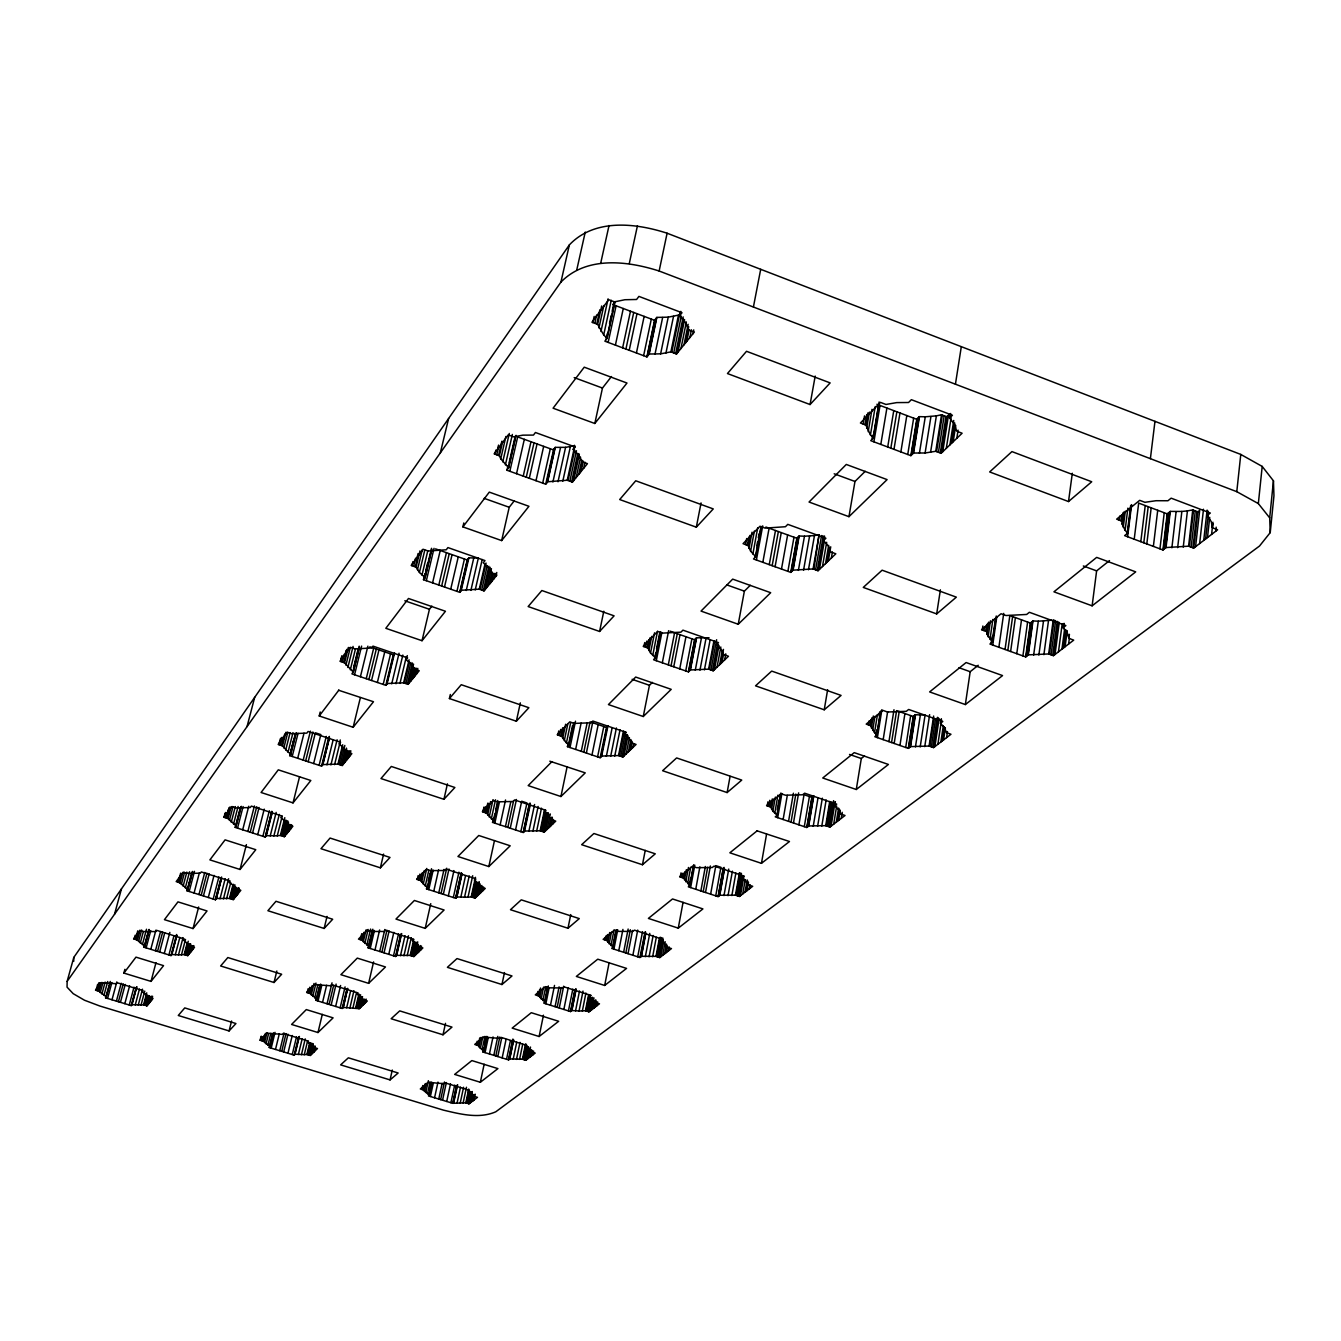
<?xml version="1.0" encoding="UTF-8"?>
<svg xmlns="http://www.w3.org/2000/svg" width="1341" height="1341" viewBox="0 0 1341 1341"><rect width="100%" height="100%" fill="white"/><g stroke="black" fill="none" stroke-linecap="round" stroke-linejoin="round"><path stroke-width="1.5" d="M67.134 981.377L67.05 987.144L73.219 993.681L84.5 1000.235L99.837 1006.018L443.485 1110.147C460.332 1114.12 479.156 1119.064 495.784 1111.79L1259.501 546.038L1270.229 532.612L1273.95 495.801L1273.447 480.832L1262.199 466.417L1240.777 454.431L667.097 233.217C635.45 222.908 594.465 218.432 569.372 244.883L73.789 957.424L67.134 981.377L560.924 282.113C586.403 255.93 627.404 260.825 659.135 271.016L1236.788 491.678L1258.344 503.596L1269.692 517.861L1270.229 532.612M73.721 961.329L73.789 957.424M1269.692 517.861L1273.447 480.832M1258.344 503.596L1262.199 466.417M1236.788 491.678L1240.777 454.431M1207.587 515.162L1208.04 511.089M1205.593 538.998L1208.308 514.709M1207.47 537.557L1209.716 517.308M1211.593 534.405L1212.935 522.219M1130.899 507.049L1127.647 533.182L1124.613 535.629L1162.932 549.961L1166.033 547.547L1188.595 546.189L1193.725 548.1L1217.628 529.779L1212.448 527.818L1212.901 523.744M1215.734 531.22L1216.186 527.164M1193.725 548.1L1197.831 511.86L1199.675 510.418L1195.569 546.692M1199.642 543.574L1203.497 509.245M1203.732 540.423L1207.118 510.1M1212.448 527.818L1211.275 521.615L1207.084 515.564L1207.537 511.474M1183.248 547.111L1187.422 510.887L1192.736 509.932L1197.831 511.86M1188.595 546.189L1192.736 509.932M1189.4 546.474L1193.54 510.234M1191.16 547.145L1195.284 510.887M1192.92 547.798L1197.044 511.558M1177.649 547.648L1181.857 511.457L1187.422 510.887M1162.932 549.961L1167.206 513.871L1170.291 511.407L1181.857 511.457M1163.418 549.575L1167.693 513.486M1164.474 548.754L1168.749 512.648M1165.547 547.933L1169.805 511.793M1166.033 547.547L1170.291 511.407M1171.883 547.798L1176.124 511.642M1153.377 546.39L1157.719 510.284M1159.948 548.838L1164.239 512.748M1143.806 542.803L1148.198 506.697M1146.806 543.926L1151.181 507.82M1134.218 539.216L1138.677 503.093L1167.206 513.871M1150.394 458.672L1154.97 421.342M1140.805 541.68L1145.231 505.574M1127.647 533.182L1125.116 530.265L1127.882 508.138M1127.178 533.567L1130.681 505.423M1127.613 536.752L1131.62 504.635M1119.232 520.157L1119.752 516.117M1121.026 520.811L1121.78 514.76M1125.116 530.265L1122.182 524.197L1122.853 513.05M1122.182 524.197L1123.691 512.111M1123.272 527.264L1125.3 511.156M1092.127 605.83L1135.71 571.869L1096.67 557.387L1053.925 591.817L1092.127 605.83L1096.62 570.88L1109.493 560.605M996.246 616.005L992.491 641.953L989.909 644.032L1025.681 656.906L1028.312 654.861L1048.662 653.955L1053.439 655.682L1073.722 640.126L1068.894 638.366L1069.431 634.327M1068.609 644.049L1069.414 637.998M1055.015 654.475L1059.289 622.442M1058.468 651.827L1062.206 623.749M1068.894 638.366L1067.386 633.002L1063.128 627.722L1063.681 623.666M1063.564 627.387L1064.1 623.33M1061.938 649.161L1064.603 629.063M1063.53 647.938L1065.927 629.851M1065.106 646.731L1067.235 630.639M1068.509 501.551L1091.725 481.754L1011.935 451.599L989.658 471.948L1068.509 501.551L1072.314 473.256M1048.662 653.955L1053.238 619.928M1049.4 654.224L1053.992 620.196L1055.618 620.799L1051.042 654.81M1052.702 655.397L1057.261 621.386M1053.439 655.682L1057.999 621.671M1033.643 655.146L1038.303 621.201L1051.662 620.196M1038.856 655.079L1043.482 621.134M1043.885 654.676L1048.494 620.699M1025.681 656.906L1030.374 623.045L1032.989 620.95L1038.303 621.201M1026.1 656.587L1030.776 622.71M1027.005 655.883L1031.682 621.989M1027.91 655.179L1032.587 621.269M1028.312 654.861L1032.989 620.95M1016.763 653.704L1021.507 619.827M1022.898 655.9L1027.608 622.04M1005.029 649.48L1009.84 615.586L1030.374 623.045M1007.829 650.486L1012.623 616.592M1010.628 651.491L1015.405 617.598M998.877 647.267L1003.722 613.373M985.618 631.209L986.49 625.191M992.491 641.953L986.909 634.142L987.546 623.448M986.909 634.142L988.652 622.123M988.116 636.791L990.429 620.799M989.993 639.422L992.876 619.425M991.2 642.993L992.072 637.009M992.089 642.289L995.542 618.318M992.726 645.038L996.749 617.128M965.352 704.561L1002.565 675.579L966.107 662.538L929.615 691.922L965.352 704.561L970.18 671.707L978.243 665.27M982.283 630.002L982.869 625.996M983.959 630.605L984.545 626.582M880.836 710.948L876.997 734.918L874.785 736.712L908.293 748.379L910.556 746.619L929.078 746.049L933.554 747.607L950.987 734.248L946.461 732.655L944.701 727.945L940.477 723.302L941.08 719.245M940.846 723.017L941.449 718.96M937.879 744.289L941.499 720.234M940.862 742.009L943.276 725.934M942.22 740.97L944.332 726.889M943.578 739.914L945.388 727.845M946.595 737.617L947.484 731.566M924.754 746.635L929.631 714.636M929.078 746.049L933.638 716.027M929.766 746.283L934.023 718.273M931.308 746.82L935.565 718.81M932.85 747.373L937.393 717.351M933.554 747.607L938.097 717.586M934.895 746.568L939.136 718.541M915.45 746.92L920.362 714.971L925.089 714.954L920.194 746.92M936.688 613.91L956.351 597.147L882.11 570.193L863.269 587.425L936.688 613.91L940.393 589.822M949.914 444.894L953.719 420.454M951.54 443.335L954.725 422.951M905.695 747.473L910.656 715.574M953.183 441.759L955.731 425.432M908.293 748.379L913.238 716.48L915.501 714.686L920.362 714.971M908.662 748.094L913.59 716.195M956.82 438.306L958.077 430.126M909.433 747.49L914.378 715.591M910.204 746.887L915.149 714.971M910.556 746.619L915.501 714.686M938.432 452.286L944.181 415.777M894.179 743.467L899.208 711.551M940.276 452.973L946.025 416.464M879.143 401.965L873.393 437.971L870.745 440.653L910.857 455.655L913.573 453.023L925.106 452.99L935.75 451.28L941.114 453.292L946.847 416.783L948.473 415.207L942.74 451.749M941.114 453.292L962.117 433.227L956.703 431.182L954.641 424.494L949.579 418.023L950.216 413.916M950.015 417.587L950.668 413.481M955.429 384.196L961.313 346.665M899.945 745.462L904.924 713.563M946.31 448.33L951.087 417.822M883.183 739.629L887.625 711.702M930.57 452.336L936.37 415.861L941.516 414.771L946.847 416.783M888.949 741.64L893.994 709.724M935.75 451.28L941.516 414.771M936.588 451.599L942.354 415.073M891.564 742.545L896.609 710.646L913.238 716.48M919.423 453.208L925.273 416.8L936.37 415.861M876.997 734.918L874.533 732.672L877.433 714.686M875.891 735.823L876.846 729.822M879.093 715.859L879.73 711.853M876.645 735.203L880.165 713.228M877.4 737.634L881.875 709.691M925.106 452.99L930.939 416.548M907.74 454.482L913.657 418.141M856.279 789.497L888.429 764.454L854.234 752.636L822.737 777.998L856.279 789.497L861.308 758.52L864.509 755.955M910.857 455.655L916.758 419.314L919.457 416.632L925.273 416.8M911.293 455.253L917.177 418.895M868.448 724.911L869.102 720.888M912.215 454.348L918.116 417.973M913.154 453.426L919.038 417.051M913.573 453.023L919.457 416.632M870.007 725.447L870.98 719.43M874.533 732.672L870.711 725.699L872.002 717.67M871.365 728.029L873.309 716.01M872.656 730.359L874.919 716.362M837.438 821.312L839.432 809.159M838.628 820.407L840.287 810.282M900.867 451.917L906.818 415.559M841.243 818.412L842.232 812.311M780.998 793.151L777.16 815.294L775.232 816.837L806.762 827.498L808.724 825.955L825.704 825.654L829.71 801.465M826.358 825.888L830.364 801.683M827.799 826.374L831.822 802.186M890.843 448.162L896.861 411.804M829.258 826.861L833.599 800.661M825.704 825.654L829.911 827.079L833.918 802.89M831.085 826.19L835.091 801.985M829.911 827.079L845.048 815.479L840.79 814.037L838.879 809.863L834.689 805.723L835.376 801.65M893.978 449.336L899.979 412.978M833.666 824.212L836.667 806.025M836.264 822.217L838.594 808.053M880.802 444.407L886.904 408.033M817.608 826.341L822.318 798.163M821.782 826.14L826.14 799.94M887.708 446.989L893.76 410.631M873.393 437.971L870.443 434.87L875.254 406.507M804.298 826.659L809.411 796.537M824.229 709.791L841.092 695.409L771.695 671.087L755.536 685.838L824.229 709.791L827.632 689.71M872.069 439.312L872.756 435.272M806.762 827.498L811.858 797.375L813.819 795.8L808.724 825.955M807.064 827.263L812.16 797.124M872.991 438.39L878.791 403.993M807.751 826.726L812.83 796.588M808.422 826.207L813.518 796.051M873.896 441.826L880.031 405.451M813.233 826.291L817.96 798.13M793.486 823.005L798.633 792.866M863.135 424.024L864.526 415.894M848.954 516.671L887.105 479.609L846.288 464.455L809.042 502.037L848.954 516.671L854.971 481.469L865.213 471.311M864.995 424.728L866.739 414.57M870.443 434.87L865.85 425.047L867.929 412.844M798.901 824.832L804.03 794.71L811.858 797.375M866.638 428.366L869.404 412.123M868.197 431.651L871.985 409.34M826.894 562.315L829.341 548.134M783.127 819.519L787.301 795.397M828.285 560.991L830.733 546.81M831.353 558.057L832.392 551.972M788.558 821.346L793.386 793.218M791.022 822.167L795.85 794.04M777.16 815.294L772.885 811.221L775.349 797.107M815.579 569.841L821.564 535.579L823.257 536.199L817.289 570.461M774.746 813.283L777.914 795.146M761.302 526.527L755.721 556.699L753.491 558.962L790.788 572.389L793.084 570.16L813.082 568.936L818.06 570.746L824.028 536.484M818.06 570.746L835.829 553.783L830.783 551.956L828.503 546.189L823.508 540.574L824.212 536.501M823.877 540.205L824.598 536.132M777.244 810.031L778.987 799.974M819.435 569.439L824.346 541.194M777.193 813.518L780.697 793.403M777.696 817.675L781.887 793.554M822.469 566.539L826.676 542.3M825.503 563.639L828.654 545.435M749.351 888.865L750.072 884.742M808.455 569.791L814.473 535.562L819.083 534.673L813.853 569.221M767.22 805.857L767.924 801.817M768.678 806.36L769.751 800.292M770.136 806.846L771.209 800.795M772.885 811.221L770.807 807.081L772.232 799.001M757.313 830.682L729.839 852.809L761.453 863.336L766.583 834.035M813.082 568.936L819.083 534.673M771.561 809.143L773.321 799.052M736.058 895.369L740.081 872.874M737.433 895.822L741.439 873.326M738.807 896.274L742.445 875.824M693.766 865.029L689.978 885.446L688.285 886.82L718.055 896.609L719.782 895.268L735.438 895.168L739.427 896.475L743.065 876.025M740.45 895.687L743.719 877.265M798.398 570.394L804.466 536.216L814.473 535.562M742.713 893.944L745.261 879.612M744.993 892.201L747.172 879.897M746.032 891.413L747.842 881.154M747.071 890.625L748.513 882.395M803.544 570.277L809.578 536.065M728.012 895.687L732.404 871.181M787.888 571.333L793.989 537.221M731.851 895.553L735.874 873.058M790.788 572.389L796.872 538.277L799.169 535.998L804.466 536.216M791.14 572.037L797.241 537.925M791.928 571.266L798.029 537.138M792.732 570.495L798.817 536.35M793.084 570.16L799.169 535.998M735.438 895.168L739.461 872.656M775.081 566.74L781.267 532.612M715.742 895.838L720.922 867.309L715.826 865.632L710.629 894.162M718.055 896.609L723.218 868.08M718.34 896.391L723.486 867.862M718.927 895.939L724.09 867.392M719.514 895.47L724.308 868.951M719.782 895.268L724.576 868.75M810.065 404.546L830.146 382.906L746.518 351.292L727.459 373.552L810.065 404.546L815.194 376.067M781.485 569.037L787.636 534.925M723.972 895.604L728.75 869.069M703.204 891.715L707.679 867.241M705.517 892.486L710.378 865.984M727.124 792.565L741.757 780.093L676.618 757.933L662.605 770.723L727.124 792.565L730.074 776.389M769.248 564.645L775.484 530.5M772.165 565.684L778.367 531.556M756.827 545.77L757.581 541.747M758.319 537.724L759.073 533.718M755.369 557.051L760.95 526.896M695.744 889.267L699.885 866.839M756.408 560.018L762.711 525.873M700.874 890.944L705.366 866.487M762.828 562.332L769.097 528.186M745.579 544.58L746.702 538.529M689.978 885.446L683.642 878.087L684.798 871.935M724.643 659.923L725.783 653.838M684.463 879.931L686.374 869.689M747.306 545.217L748.814 537.138M755.721 556.699L750.625 551.201L748.094 545.502L749.988 535.394M685.804 881.791L688.469 867.476M678.261 928.14L702.935 908.913L672.528 898.956L648.374 918.417L678.261 928.14L683.055 902.325M749.016 548.352L752.033 532.209M687.648 883.635L690.699 867.292M750.625 551.201L754.363 531.053M689.14 886.133L690.649 877.969M689.727 885.663L693.515 865.247M738.237 624.252L770.689 592.705L732.689 579.128L701.025 611.094L738.237 624.252L744.372 591.163L750.273 585.313M690.632 887.574L694.789 865.146M752.871 554.001L757.715 527.818M657.844 956.971L661.515 937.56M712.524 670.534L717.469 644.334M659.152 957.39L662.806 937.979M660.677 631.661L655.498 657.828L653.587 659.755L688.436 671.891L690.397 669.964L708.601 669.159L713.261 670.785L718.189 644.585M616.642 929.782L613.223 947.232L611.731 948.439L639.908 957.508L641.434 956.317L655.967 956.368L659.738 957.591L663.024 940.108M714.435 669.662L718.994 645.457M660.644 956.887L663.56 941.348M662.655 955.345L665.203 941.734M717.033 667.181L720.821 646.982M664.65 953.82L666.477 944.064M665.572 953.116L667.03 945.321M719.631 664.7L722.296 650.536M680.256 876.964L681.027 872.874M666.494 952.412L667.583 946.562M720.821 663.56L723.47 649.396M681.63 877.416L682.401 873.326M722.011 662.42L723.537 654.324M668.505 950.853L669.243 946.947M683.022 877.886L683.793 873.779M649.094 956.77L653.151 935.448M704.427 669.83L710.16 639.623M652.648 956.686L656.319 937.275M708.601 669.159L713.932 640.931M709.322 669.41L714.652 641.182M655.967 956.368L659.269 938.884M656.554 956.569L660.225 937.141M710.931 669.964L716.63 639.741M690.095 670.265L696.264 638.115M690.397 669.964L696.582 637.813L709.054 637.746M637.713 956.803L642.54 931.643M639.908 957.508L644.971 932.163M695.275 670.249L701.427 638.065M640.68 956.904L645.49 931.744M641.199 956.502L645.641 933.252M641.434 956.317L645.876 933.068M645.339 956.653L649.765 933.386M699.968 670.198L706.087 637.998M679.736 668.857L685.955 636.74M642.456 864.744L655.28 853.815L593.895 833.499L581.642 844.696L642.456 864.744L645.239 850.378M625.845 952.982L630.337 929.749M628.041 953.686L632.533 930.453M753.407 307.022L760.699 269.306M685.72 670.936L691.906 638.819M632.885 955.245L637.713 930.084M688.436 671.891L694.604 639.774L696.582 637.813M688.738 671.59L694.906 639.456M689.425 670.936L695.593 638.785M696.314 527.181L713.261 508.91L635.735 480.782L619.693 499.539L696.314 527.181L701.058 502.925M613.927 949.143L617.715 929.782M671.036 665.84L677.306 633.69M673.752 666.779L680.004 634.645M618.788 950.719L622.928 929.414M623.632 952.278L628.141 929.028M605.026 939.974L605.797 936.068M591.616 1009.823L593.962 997.855M606.333 940.393L607.49 934.56M593.409 1008.449L594.968 1000.47M613.223 947.232L606.937 940.577L608.076 934.744M594.214 1007.829L595.79 999.833M662.32 662.806L668.639 630.656M595.035 1007.208L596.209 1001.207M607.791 942.237L609.702 932.515M596.829 1005.817L597.617 1001.828M609.132 943.913L611.429 932.263M610.96 945.589L613.994 930.067M604.674 985.451L626.549 968.403L597.751 959.184L576.328 976.432L604.674 985.451L609.049 963.089M612.468 947.836L615.888 930.403M612.988 947.433L616.407 929.967M668.304 664.885L674.59 632.751M548.352 986.155L545.1 1002.062L543.775 1003.135L570.545 1011.567L571.903 1010.511L579.061 1010.98L583.017 991.1M655.498 657.828L650.536 652.983L654.542 632.818M632.768 747.607L633.589 743.517M652.732 655.431L657.526 631.276M579.061 1010.98L582.363 1010.93L585.916 993.027M643.261 716.513L671.221 689.341L635.684 677.054L608.428 704.578L643.261 716.513L649.446 685.301L652.38 682.385M654.542 658.8L655.732 652.765M656.537 648.742L659.722 632.65M582.363 1010.93L585.447 1010.678L588.598 994.754M655.196 658.129L660.375 631.98M586 1010.863L589.152 994.938M587.224 1011.248L590.375 995.324M656.302 660.711L661.867 632.583M588.464 1011.634L591.213 997.704M585.447 1010.678L589.017 1011.818L591.767 997.888M589.822 1011.198L592.588 997.251M619.224 755.771L624.118 731.415M568.45 1010.913L572.825 989.088M620.732 756.274L625.61 731.918M570.545 1011.567L574.903 989.742M570.746 1011.399L575.121 989.574M643.931 646.613L644.736 642.574M571.216 1011.03L575.591 989.205M622.224 756.793L626.7 734.466M571.685 1010.661L576.06 988.82M571.903 1010.511L575.876 990.647M568.299 742.612L567.444 746.669L600.148 757.715L601.858 756.056L618.536 755.536L622.911 757.028L627.387 734.684M645.557 647.167L646.764 641.115M623.934 756.039L627.99 735.74M647.167 647.737L648.776 639.657M626.18 753.893L629.432 737.617M575.557 1010.846L579.513 990.982M650.536 652.983L647.904 647.988L649.916 637.897M628.443 751.748L630.873 739.528M648.91 650.486L651.726 636.372M629.465 750.759L631.494 740.567M630.505 749.787L632.131 741.623M557.169 1007.359L561.192 987.512M559.264 1008.013L563.673 986.188M610.658 756.358L616.391 727.979M563.857 1009.455L568.249 987.63M614.748 756.089L620.045 729.722M618.536 755.536L623.431 731.18M597.6 756.844L603.785 726.52M680.943 348.559L686.357 321.941M683.977 344.805L688.151 324.304M600.148 757.715L606.585 727.107M550.481 1005.247L554.52 985.4M601.003 756.877L607.171 726.52M685.368 343.095L688.721 326.684M601.589 756.307L608.026 725.682L606.316 727.375L590.09 721.844L583.821 752.2M686.776 341.385L689.14 329.702M567.981 928.24L579.295 918.602L521.263 899.845L510.468 909.718L567.981 928.24L570.746 914.596M689.844 337.597L691.42 329.802M555.073 1006.689L559.096 986.842M606.35 756.341L612.099 727.979M692.928 333.792L693.733 329.886M586.369 753.055L592.621 722.715M537.087 995.441L537.909 991.452M524.147 1059.725L526.879 1046.449M538.328 995.827L539.568 989.842M525.32 1060.094L528.052 1046.801M613.172 304.089L615.05 301.591L607.087 338.267L604.875 341.184L646.898 356.907L649.195 354.024L660.627 353.84L670.902 351.878L678.462 315.118L681.262 316.174L673.718 352.934M545.1 1002.062L538.898 996.011L540.54 988.032M483.866 1048.209L483.062 1051.998L508.541 1059.876L509.748 1058.921L522.437 1059.206L525.84 1060.262L528.572 1046.969M671.791 352.197L679.334 315.453M526.577 1059.708L528.907 1048.31M539.786 997.503L541.412 989.541M670.902 351.878L676.535 353.99L694.353 332.048L688.654 329.903L685.603 322.712L679.602 315.772L680.407 311.85M679.988 315.286L680.792 311.363M528.17 1058.485L530.516 1047.07M541.127 999.028L543.574 987.093M529.762 1057.244L531.338 1049.634M591.984 754.949L598.203 724.609M530.5 1056.691L531.673 1050.975M531.237 1056.121L532.394 1050.405M542.904 1000.554L545.753 986.624M675.646 353.655L683.172 316.895M532.846 1054.898L533.617 1051.076M676.535 353.99L683.625 319.275M546.424 991.049L547.229 987.077M544.446 1002.599L547.681 986.708M544.899 1002.23L548.151 986.322M677.909 352.297L684.58 319.594M539.116 1036.509L558.661 1021.289L531.287 1012.706L512.161 1028.111L539.116 1036.509L543.457 1015.204M545.871 1003.789L549.106 987.915M513.184 1059.256L516.721 1042.208M660.627 353.84L668.22 317.163L678.462 315.118M516.486 1059.424L520.006 1042.359M581.273 751.329L587.123 723M519.57 1059.407L522.705 1044.22M665.941 353.085L673.517 316.359M522.437 1059.206L525.571 1044.019M522.973 1059.373L526.091 1044.186M647.267 356.455L654.928 319.862M567.444 746.669L569.104 744.976L566.438 742.847L570.696 722.564M549.072 827.514L551.084 817.859M648.055 355.466L655.715 318.856M549.961 826.659L551.989 817.004M648.826 354.477L656.503 317.851M502.171 1057.915L506.043 1039.459M649.195 354.024L656.855 317.398L668.22 317.163M550.866 825.788L552.475 818.06M568.282 745.831L572.506 725.565M568.852 745.244L573.764 722.682M552.861 823.894L553.665 820.021M570.009 747.524L575.49 721.207M551.889 761.671L528.17 785.608L560.924 796.52L567.075 767.002M506.546 1059.256L510.401 1040.8M655.011 354.158L662.638 317.499M508.541 1059.876L512.798 1039.376M508.725 1059.725L513 1039.225M509.144 1059.407L512.983 1040.934M509.563 1059.072L513.502 1040.13M509.748 1058.921L513.687 1039.979M599.595 631.46L614.094 615.837L541.848 590.526L528.136 606.551L599.595 631.46L603.802 611.245M575.641 749.435L581.106 723.117M557.89 735.002L558.744 730.946M559.398 735.522L560.689 729.42M488.627 803.46L486.515 813.099L493.874 820.893L492.415 822.368L523.225 832.493L524.717 831.034L540.121 830.766L544.563 809.612M540.758 830.984L545.2 809.83M493.823 1055.333L497.813 1036.392M560.924 736.041L562.633 727.895M659.135 271.016L667.097 233.217M566.438 742.847L561.611 736.276L563.321 728.129M542.166 831.454L546.223 812.227M495.818 1055.937L499.791 1037.012M562.667 738.472L565.651 724.241M543.591 831.906L547.631 812.696M643.63 355.683L651.307 319.091M540.121 830.766L544.228 832.124L548.268 812.897M497.796 1056.557L501.769 1037.632M545.133 831.269L548.754 813.97M564.293 740.668L567.696 724.442M547.094 829.392L550.33 813.987M646.898 356.907L654.559 320.315L656.855 317.398M468.562 1103.643L471.06 1091.859M483.062 1051.998L484.252 1051.042L480.38 1048.26L482.794 1036.861M432.137 1083.277L428.483 1095.932L452.789 1103.308L465.813 1102.805L469.065 1103.794L471.579 1092.01M629.214 350.286L636.992 313.677M469.719 1103.308L472.233 1091.507M471.16 1102.201L472.837 1094.323M482.123 1049.651L484.939 1036.375M528.874 831.353L534.59 804.499M472.602 1101.095L473.859 1095.178M484.671 1044.421L485.476 1040.633M483.246 1051.847L484.051 1048.059M484.855 1044.27L486.465 1036.694M473.256 1100.592L474.513 1094.675M483.665 1051.528L486.867 1036.358M484.067 1051.193L486.884 1037.917M473.909 1100.073L475.167 1094.155M484.252 1051.042L487.068 1037.766M485.056 1052.618L488.258 1037.465M532.863 831.403L538.16 806.461M480.346 1082.271L497.897 1068.609L471.848 1060.58L454.666 1074.409L480.346 1082.271L484.151 1064.234M501.953 984.529L512.011 975.963L456.996 958.564L447.391 967.33L501.953 984.529L504.484 972.56M636.422 352.985L644.149 316.392M489.431 1053.976L493.035 1036.928M536.635 831.219L541.496 808.17M515.531 829.962L521.699 801.231L526.963 802.974L520.828 831.705M457.13 1102.788L460.499 1087.098M460.231 1102.973L463.584 1087.249M622.643 347.822L630.471 311.229M463.131 1102.973L466.484 1087.249M476.424 1044.957L477.245 1041.169M625.929 349.062L633.723 312.453M477.614 1045.326L478.419 1041.521M523.225 832.493L529.343 803.762M465.813 1102.805L468.747 1089.043M523.459 832.275L529.578 803.527M480.38 1048.26L478.15 1045.494L479.76 1037.884M523.962 831.772L530.097 803.024M466.316 1102.973L468.83 1091.172M524.482 831.269L530.433 804.198M479.039 1046.868L481.067 1037.364M467.439 1103.308L469.953 1091.507M581.072 471.496L583.285 461.287M505.44 826.643L510.82 801.734M446.721 1101.464L450.542 1083.83M583.67 468.311L584.994 462.176M507.837 827.431L513.637 800.611M594.817 423.488L626.985 383.04L584.24 367.183L553.079 408.2L594.817 423.488L602.461 388.052L611.462 376.536M629.298 263.506L637.444 225.741M450.894 1102.738L454.7 1085.104M510.25 828.218L516.436 799.487M615.402 345.123L623.28 308.514M452.789 1103.308L456.577 1085.674M452.956 1103.174L456.761 1085.54M453.342 1102.889L457.13 1085.238M453.711 1102.587L457.683 1084.802M450.341 694.487L449.403 698.56L516.352 721.223L520.342 702.885M434.568 1097.776L437.987 1082.086M479.357 894.045L481.067 886.2M494.829 823.156L499.422 802.069M480.145 893.29L481.855 885.446M569.841 481.168L576.479 450.744M480.95 892.536L482.224 886.636M482.693 890.86L483.548 886.937M571.635 481.821L577.803 453.409M607.087 338.267L603.701 334.932L611.245 300.283M488.828 866.554L510.2 845.785L478.754 835.493L457.935 856.497L488.828 866.554L494.477 840.572M516.05 435.322L508.641 467.724L506.781 470.188L545.72 484.202L547.648 481.771L567.243 480.229L572.439 482.106L578.625 453.711M438.758 1099.05L442.161 1083.36M573.596 480.681L579.346 454.297M500.143 824.899L505.54 799.974M440.653 1099.62L444.474 1081.969M605.981 339.726L607.305 333.607M609.518 323.432L611.278 315.286M612.167 311.213L613.927 303.083M576.161 477.547L580.569 457.197M606.735 338.72L614.698 302.06M442.547 1100.207L446.369 1082.556M578.725 474.379L581.826 460.114M579.899 472.937L582.547 460.701M608.16 342.408L616.089 305.798M592.839 322.578L594.18 316.426M558.007 481.771L565.584 447.341L574.769 445.732L567.243 480.229M429.556 1095.061L424.477 1091.222L426.203 1083.344M486.951 806.997L487.806 803.125M485.861 812.881L487.554 805.17M427.561 884.775L426.488 888.882L455.588 898.235L456.912 896.961L467.992 897.23L472.702 875.74M425.784 1092.496L428.382 1080.695M594.801 323.298L596.594 315.118M487.604 815.06L490.555 801.583M427.494 1093.787L430.075 1081.986M467.992 897.23L471.194 896.861L475.485 877.316M596.745 324.036L599.896 309.721M489.197 817.021L492.985 799.722M471.814 897.062L475.669 879.461M562.801 481.201L570.344 446.737M429.774 1090.049L431.668 1082.053M603.701 334.932L597.65 324.371L601.673 305.966M429.019 1095.496L431.601 1083.712M429.388 1095.195L431.97 1083.411M442.999 1034.783L452.001 1027.105L399.719 1010.879L391.136 1018.741L442.999 1034.783L445.497 1023.351M473.155 897.498L476.575 881.858M430.394 1096.502L433.394 1082.774M491.309 818.982L495.5 799.772M598.941 327.958L603.852 305.48M474.479 897.934L477.899 882.277M471.194 896.861L475.1 898.118L478.502 882.479M572.439 482.106L587.442 463.651L582.178 461.723L579.044 455.554L573.244 449.57L574.099 445.681M573.562 449.168L574.417 445.279M475.887 897.364L479.29 881.724M492.65 822.134L493.488 818.295M493.153 821.631L494.829 813.953M495.667 810.115L497.762 800.527M477.614 895.721L480.179 883.954M493.656 821.128L498.064 801.7M568.048 480.531L574.686 450.09M600.969 331.495L608.093 298.825M547.346 482.157L554.956 447.777M455.588 898.235L461.203 872.907M547.648 481.771L555.258 447.374L565.584 447.341M455.789 898.034L461.405 872.706M456.242 897.598L461.421 874.215M456.694 897.163L461.874 873.762M456.912 896.961L462.092 873.561M460.801 897.28L465.528 875.807M600.718 263.154L609.032 225.506M552.928 481.972L560.521 447.559M483.196 810.852L484.051 806.997M421.929 1089.462L422.801 1085.523M483.011 811.942L483.85 808.087M464.506 897.364L469.233 875.891M423.052 1089.797L423.924 1085.858M424.477 1091.222L423.572 1089.965L424.862 1084.048M484.436 812.411L485.71 806.628M448.33 895.905L453.962 870.577M542.686 483.112L550.313 448.766M453.325 897.515L458.94 872.186M545.72 484.202L553.632 449.47M546.675 482.995L554.302 448.615M420.621 950.115L421.527 946.092M433.78 891.229L438.608 869.789M529.309 478.301L537.037 443.938M576.848 269.524L585.263 232.06M438.775 892.838L444.022 869.437M441.055 893.575L446.721 868.23M443.335 894.296L448.984 868.968M535.998 480.715L543.675 446.352M560.924 282.113L569.372 244.883M443.938 799.303L454.884 787.485L391.321 766.465L380.978 778.551L443.938 799.303L447.425 783.865M493.672 579.077L494.98 573.311M426.488 888.882L427.779 887.591L425.281 885.848L428.835 870.225M495.902 576.345L496.773 572.49M369.948 939.823L368.088 947.819L395.662 956.502L396.835 955.362L410.162 955.412L413.799 939.387M410.748 955.597L413.916 941.566M428.248 881.087L430.21 873.075M427.125 888.245L431.534 868.717M412.005 955.999L415.19 941.969M427.561 887.792L431.752 870.024M413.279 956.384L416.448 942.371M428.768 889.619L433.177 870.125M410.162 955.412L413.866 956.569L417.017 942.555M414.553 955.898L417.721 941.868M523.241 476.122L530.986 441.742M416.096 954.44L418.358 944.399M417.654 952.948L419.012 946.93L412.274 940.343L413.497 939.169L385.454 930.285L384.28 931.475L370.803 931.475L367.048 930.285L358.466 939.102L362.187 940.276L369.228 946.662L368.088 947.819M418.358 952.278L419.716 946.243M390.063 1079.907L398.16 1073.001L348.358 1057.814L340.631 1064.871L390.063 1079.907L392.276 1070.051M419.062 951.607L420.42 945.573M526.275 477.212L534.02 442.848M425.198 928.374L444.106 910.003L414.386 900.482L395.964 919.071L425.198 928.374L430.763 903.666M509.094 462.896L515.112 436.579M396.651 955.53L401.68 933.554M508.356 468.11L515.749 435.724M481.67 590.023L487.236 565.667M509.831 471.294L517.676 436.915L553.33 449.855L555.258 447.374M417.252 879.495L418.141 875.572M483.347 590.61L488.895 566.254M400.473 955.68L405.032 935.683M424.929 573.646L423.488 579.714L459.762 592.336L461.405 590.258L479.257 589.168L484.101 590.861L489.18 568.55M418.61 879.931L419.951 874.047M485.09 589.654L490.186 567.31M419.951 880.367L421.292 874.483M487.269 586.956L491.443 568.651M425.281 885.848L420.571 880.568L422.348 872.723M403.943 955.798L408.485 935.783M421.661 882.311L424.326 870.577M489.465 584.257L492.248 572.037M490.471 583.033L492.784 572.842M491.476 581.793L493.32 573.63M423.253 884.088L426.79 868.448M407.195 955.714L411.285 937.694M516.536 473.708L524.331 439.328M463.802 522.956L462.896 526.896L501.651 540.591L509.211 507.284L514.19 500.931M508.641 467.724L500.746 458.823L505.875 436.479M470.892 590.392L478.351 557.973L468.914 557.873L467.255 559.985L459.762 592.336M388.773 954.323L393.835 932.364M502.758 461.857L509.278 433.461M475.234 589.956L482.207 559.532M505.406 464.841L512.363 434.45M393.516 955.815L398.545 933.856M479.257 589.168L484.822 564.812M395.662 956.502L400.691 934.526M395.846 956.317L400.875 934.342M507.066 469.803L507.988 465.763M396.249 955.932L401.277 933.956M480.011 589.437L486.045 563.052M374.994 949.981L379.62 930M362.64 1005.465L363.964 999.716M363.26 1004.862L364.601 999.112M368.624 983.339L385.47 966.962L357.293 958.111L340.882 974.689L368.624 983.339L373.586 961.899M363.897 1004.258L364.786 1000.42M460.013 592.018L467.506 559.666M365.288 1002.934L366.177 999.095M460.583 591.297L468.076 558.929M461.153 590.576L468.914 557.873M379.738 951.49L384.817 929.497M494.946 454.146L495.885 450.073M497.612 449.151L498.55 445.078M381.883 952.16L386.962 930.185M496.757 454.8L498.634 446.67M466.249 590.493L473.742 558.091M498.567 455.454L501.852 441.223M384.046 952.831L389.108 930.855M500.746 458.823L499.388 455.756L502.674 441.524M349.917 1007.912L359.237 1008.7L367.317 1000.989L363.78 999.9L357.058 994.016L358.148 992.977L331.529 984.696L330.473 985.769L314.28 984.545L306.62 992.424L310.157 993.513L317.012 999.347L315.99 1000.369L342.19 1008.466L343.246 1007.443L349.917 1007.912L353.94 990.731M366.831 945.087L370.569 929.062M352.968 1007.862L356.522 992.591M450.71 589.185L458.27 556.833M369.663 941.633L372.446 929.631M368.658 947.232L372.848 929.229M369.043 946.847L372.949 930.654M355.734 1007.611L358.852 994.234M356.287 1007.795L359.405 994.419M370.233 948.489L374.424 930.503M357.494 1008.164L360.612 994.787M358.701 1008.533L361.366 997.067M359.237 1008.7L361.902 997.235M359.874 1008.114L362.539 996.631M456.929 591.347L464.439 559.013M361.249 1006.789L363.025 999.129M438.825 585.045L446.436 552.693M340.145 1007.845L345.09 986.892M342.19 1008.466L346.833 989.256M342.726 1007.963L347.202 988.904M441.658 586.034L449.252 553.682M343.078 1007.611L347.554 988.552M343.246 1007.443L347.721 988.384M360.327 939.689L361.752 933.671M361.617 940.091L363.025 934.074M444.491 587.023L452.068 554.671M362.187 940.276L364.082 932.246M346.665 1007.778L350.688 990.613M380.375 867.828L390.013 857.435L330.07 838.058L320.968 848.702L380.375 867.828L383.593 854.1M363.294 941.868L366.11 929.833M364.853 943.477L368.121 929.447M404.345 683.038L409.34 661.951M329.098 1004.426L333.624 985.367M405.904 683.558L410.899 662.488M331.16 1005.063L336.122 984.093M407.463 684.094L412.458 663.007M359.405 647.167L353.286 672.042L351.912 673.869L385.839 685.318L387.264 683.524L403.641 682.804L408.167 684.329L412.71 665.17M432.573 582.882L440.234 550.514M409.022 683.273L413.564 664.113M410.916 680.96L414.101 667.516M412.81 678.63L415.09 669.008M335.652 1006.454L340.597 985.501M422.029 640.713L445.447 611.261L408.485 598.488L385.822 628.309L422.029 640.713L429.438 609.283L431.903 606.132M413.682 677.557L415.945 667.935M414.537 676.501L416.364 668.79M416.448 674.154L417.805 668.354M272.609 1033.727L269.239 1047.539L294.199 1055.132L295.154 1054.21L304.29 1054.663L307.609 1040.834M423.488 579.714L425.097 577.619L419.431 572.473L424.779 550.145M318.035 1001.006L321.689 985.752M304.29 1054.663L306.888 1054.462L309.721 1042.594M307.424 1054.629L310.24 1042.762M395.997 683.759L402.836 655.062M421.996 575.088L427.796 550.749M308.564 1054.981L311.397 1043.114M309.721 1055.333L312.537 1043.466M322.544 1002.398L326.634 985.249M306.888 1054.462L310.24 1055.484L313.056 1043.616M425.667 571.3L427.595 563.203M310.794 1054.948L313.157 1045.058M424.292 578.658L431.517 548.301M424.846 577.937L431.584 549.592M312.034 1053.758L313.928 1045.829M399.97 683.424L406.357 656.621M425.097 577.619L431.836 549.257M408.167 684.329L419.23 670.718L414.654 669.159L411.503 664.432L406.139 659.789L407.295 655.615M317.985 1032.536L333.104 1017.853L306.301 1009.589L291.584 1024.457L317.985 1032.536L322.293 1014.383M313.291 1052.568L314.699 1046.617M313.861 1052.031L315.269 1046.081M314.414 1051.495L315.37 1047.522M426.337 580.703L434.031 548.335M327.053 1003.789L332.032 982.836M403.641 682.804L409.089 659.806M292.254 1054.546L296.529 1036.794M307.173 992.591L308.095 988.753M308.396 992.96L309.771 987.227M324.136 928.458L332.685 919.239L275.978 901.286L267.898 910.723L324.136 928.458L327.036 916.406M383.191 684.43L390.549 653.888M294.199 1055.132L298.624 1037.23M411.938 565.701L412.927 561.644M294.668 1054.663L298.942 1036.911M309.603 993.346L310.978 987.596M295.003 1054.361L299.412 1036.442M310.157 993.513L312 985.853M440.351 452.856L448.615 418.509M413.631 566.288L415.593 558.158M311.246 994.955L314.012 983.489M385.839 685.318L393.399 654.492M386.56 684.43L393.885 653.872M417.152 557.403L418.074 553.548M387.046 683.809L394.606 652.95L393.181 654.777L369.814 646.831M415.324 566.874L417.755 556.716M298.373 1054.529L302.178 1038.739M312.771 996.43L315.99 983.054M419.431 572.473L416.079 567.142L419.984 550.883M314.699 997.888L317.901 984.529M417.453 569.808L422.331 549.508M301.44 1054.68L305.228 1038.873M316.141 1000.218L319.342 986.859M391.74 683.793L399.065 653.201M316.493 999.85L320.147 984.596M316.845 999.498L320.667 984.076M281.727 1051.344L286.035 1033.576M371.541 680.49L378.967 649.949M283.689 1051.931L287.98 1034.179M377.374 682.468L384.75 651.91M287.963 1053.238L292.254 1035.487M340.094 764.823L344.821 745.462M271.184 1048.142L275.039 1032.352M341.553 765.309L345.341 749.82M293.612 740.215L289.706 755.654L321.589 766.147L322.846 764.588L337.949 764.119L342.223 765.527L346.464 748.11M342.961 764.605L346.749 749.116M344.62 762.576L347.453 750.943M320.214 712.004L319.225 715.977L353.152 727.275L360.394 697.571M275.492 1049.45L279.33 1033.66M346.263 760.548L348.626 750.826M366.244 678.714L373.686 648.139M347.017 759.609L348.911 751.848M347.772 758.688L349.666 750.91M349.431 756.642L350.856 750.792M368.892 679.602L376.318 649.044M279.783 1050.741L284.091 1032.989M261.797 1040.75L262.769 1036.794M353.538 667.852L357.762 650.636M352.599 672.947L359.187 646.194M353.069 672.327L359.187 647.468M262.953 1041.102L264.412 1035.151M330.925 764.89L337.094 739.763M269.239 1047.539L270.161 1046.617L263.473 1041.27L265.434 1033.341M354.56 674.758L361.601 646.094M264.563 1042.577L266.993 1032.687M342.223 765.527L351.862 753.642L347.57 752.217L339.29 743.886L340.262 739.964M266.054 1043.935L268.485 1034.028M334.596 764.638L339.809 743.367M267.932 1045.276L270.832 1033.408M337.949 764.119L342.693 744.758M338.619 764.336L342.877 746.92M269.692 1047.086L272.592 1035.235M360.411 676.736L367.887 646.161M270.01 1046.768L273.53 1032.788M345.123 654.307L346.079 650.452M343.832 662.555L346.883 649.362M319.108 765.325L326.265 736.41M353.286 672.042L344.553 662.806L348.358 647.435M345.928 665.136L350.202 647.887M321.589 766.147L328.746 737.232M322.209 765.359L329.366 736.427M322.645 764.823L329.316 737.801M322.846 764.588L329.517 737.55M347.872 667.483L353.069 646.412M326.986 764.873L333.171 739.763M350.319 669.796L355.516 648.742M274.017 982.5L281.66 974.253L227.836 957.541L220.628 965.973L274.017 982.5L276.849 971.001M263.473 1041.27L260.12 1040.23L261.093 1036.275M260.64 1040.398L261.612 1036.442M290.746 828.889L291.735 824.933M308.162 761.738L315.386 732.789L320.834 734.6L313.643 763.532M340.765 660.174L341.72 656.319M340.681 661.482L342.106 655.732M342.257 662.018L344.168 654.341M240.408 807.533L235.178 827.38L265.233 837.052L266.339 835.661L277.269 835.829L282.213 816.166M229.076 1030.944L235.949 1023.535L184.756 1007.912L178.269 1015.489L229.076 1030.944L231.574 1021.021M297.702 758.285L304.005 733.192M277.269 835.829L280.37 835.409L284.812 817.692M281.007 835.611L284.946 819.871M282.381 836.063L286.337 820.306M283.772 836.499L287.712 820.759M303.183 760.096L310.425 731.147M280.37 835.409L284.393 836.7L287.846 822.938M293.025 802.89L310.827 780.496L278.291 769.835L261.076 792.497L293.025 802.89L299.563 776.724M285.046 835.896L288.499 822.117M286.505 834.119L288.969 824.246M287.963 832.325L289.924 824.43M305.664 760.917L312.906 731.968M288.617 831.504L290.109 825.57M289.287 830.682L290.762 824.765M265.401 836.834L271.871 811.322M265.786 836.348L272.122 812.328M266.339 835.661L272.307 812.11M289.706 755.654L290.913 754.078L288.08 752.05L292.975 732.722M289.891 755.402L295.271 734.181M290.31 754.866L295.674 733.628M270.212 835.963L276.162 812.395M290.729 754.312L296.277 732.806M292.204 756.475L298.054 733.326M273.866 836.013L279.314 814.406M278.827 744.624L280.303 738.807M280.403 741.389L281.392 737.5M257.74 834.638L264.227 809.126M280.303 745.11L282.281 737.349M281.794 745.596L284.745 733.963M288.08 752.05L282.465 745.831L285.918 732.253M283.823 747.909L287.762 732.404M262.886 836.298L269.357 810.785M285.717 749.988L290.125 732.572M265.233 837.052L271.687 811.556M191.88 872.471L186.969 890.776L215.398 899.744L216.37 898.504L229.479 898.42L233.099 884.306M230.065 898.621L233.686 884.49M247.867 831.47L254.404 805.958M231.39 899.023L234.993 884.909M240.039 869.471L255.779 849.691L225.087 839.868L209.883 859.883L240.039 869.471L246.409 844.612M232.697 899.442L235.781 887.34L229.21 882.361L230.216 881.087L201.301 871.935L200.329 873.209L187.086 873.36L183.214 872.136L176.174 881.607L180.012 882.831L187.908 889.536L186.969 890.776M250.231 832.225L256.751 806.712M229.479 898.42L233.284 899.627L236.385 887.524M233.87 898.906L236.452 888.815M235.161 897.33L237.223 889.251M236.452 895.738L238.514 887.641M252.577 832.979L259.081 807.466M237.039 895.017L238.581 888.932M237.625 894.296L239.167 888.211M215.398 899.744L221.114 877.634M215.549 899.543L221.6 876.997M216.219 898.705L221.416 878.59M216.37 898.504L221.583 878.389M235.698 826.676L240.777 807.031M236.066 826.207L241.313 806.327M237.525 828.135L243.107 806.544M220.008 898.822L225.187 878.69M223.427 898.906L228.607 878.757M242.704 829.794L248.756 806.243M226.595 898.772L230.736 882.646M190.606 952.16L192.115 946.377M191.126 951.523L192.635 945.74M226.026 817.909L228.087 810.031M191.646 950.87L192.651 947.014M227.953 811.942L228.993 807.969M228.573 811.104L229.613 807.131M192.819 949.445L193.825 945.589M227.434 818.362L229.998 808.506M235.178 827.38L236.234 825.989L228.071 818.563L231.138 806.729M208.308 897.498L214.04 875.388M229.412 820.424L232.999 806.645M231.239 822.301L235.329 806.561M213.185 899.04L218.901 876.93M233.535 824.162L238.111 806.461M194.076 893.022L199.356 872.907M148.784 929.799L144.04 947.232L171.011 955.58L171.883 954.474L178.504 954.893L183.047 937.61M178.504 954.893L181.488 954.809L185.511 939.438M198.971 894.564L204.754 872.438M181.488 954.809L184.17 954.524L187.187 942.991M184.74 954.691L188.243 941.231M201.2 895.268L206.967 873.142M185.98 955.077L188.98 943.544M193.037 928.575L207.034 910.975L177.967 901.873L164.44 919.658L193.037 928.575L198.652 907.002M187.22 955.462L190.221 943.93M247.046 726.587L254.673 697.354M184.17 954.524L187.774 955.647L190.791 944.098M203.413 895.972L209.179 873.846M228.071 818.563L223.997 817.256L225.037 813.317M188.293 954.993L190.808 945.388M224.618 816.434L225.64 812.478M224.634 817.457L225.657 813.518M189.45 953.585L191.461 945.874M185.309 887.893L189.567 871.767M168.916 954.926L173.961 935.75M187.438 890.156L192.199 872.052M187.757 889.737L192.668 871.415M171.011 955.58L176.559 934.493M171.447 955.027L176.794 935.465M171.883 954.474L176.928 935.297M189.182 891.48L194.479 871.365M175.302 954.792L179.828 937.51M110.264 981.428L105.57 997.821L131.234 1005.616L132.021 1004.627L141.056 1005.029L144.761 991.1M155.439 950.752L160.534 931.576M157.534 951.406L162.63 932.23M141.056 1005.029L143.571 1004.795L146.739 992.843M144.107 1004.945L146.756 995.005M124.881 969.325L123.875 973.08L151.013 981.394L155.992 962.654M145.297 1005.314L147.929 995.357M159.646 952.06L164.725 932.883M178.085 882.227L180.666 873.125M146.471 1005.666L149.102 995.709M179.409 882.629L181.555 874.55M143.571 1004.795L147.007 1005.834L149.639 995.877M147.476 1005.247L149.589 997.285L142.314 991.686L143.118 990.664L117.069 982.718L116.281 983.741L101.128 982.567L95.496 990.161L98.949 991.217L106.325 996.832L105.57 997.821M180.012 882.831L182.678 872.723M148.516 1003.99L150.091 998.006M149.538 1002.716L151.131 996.715M150.024 1002.129L151.6 996.145M181.337 884.507L184.538 872.388M150.494 1001.543L151.55 997.553M151.533 1000.269L152.589 996.262M164.289 953.485L169.854 932.397M183.114 886.2L186.835 872.086M129.239 1005.012L134.016 987.144M146.152 947.886L150.762 930.62M131.234 1005.616L136.128 987.596M131.619 1005.13L136.665 986.909M132.021 1004.627L136.799 986.758M135.24 1004.945L139.481 989.055M150.795 949.327L155.908 930.134M138.257 1005.08L142.498 989.172M118.41 1001.727L123.238 983.858M135.424 939.438L137.771 930.805M136.681 939.823L138.743 932.129M120.422 1002.33L125.233 984.462M144.04 947.232L144.878 946.126L137.251 940.007L139.833 930.369M138.542 941.533L141.643 929.983M140.269 943.075L143.37 931.526M124.83 1003.671L129.624 985.803M142.397 944.617L146.504 929.229M144.459 946.679L149.086 929.397M144.878 946.126L148.985 930.755M107.582 998.425L111.89 982.534M112.007 999.766L116.835 981.897M116.416 1001.107L121.226 983.238M134.167 939.052L135.206 935.197M98.413 991.049L100.592 983.07M98.949 991.217L101.128 983.238M100.223 992.608L102.939 982.635M101.899 994.016L105.151 982.065M103.944 995.424L107.716 981.495M106.207 996.983L110.113 982.903M114.521 914.277L121.461 888.882M96.032 990.328L97.658 984.344M97.859 986.976L98.949 982.97M97.222 990.681L99.402 982.702M223.997 817.256L231.959 806.561L236.05 807.885L250.247 807.55L251.354 806.109L281.945 816.015L280.805 817.457L288.835 824.95L292.891 826.257L284.393 836.7M123.875 973.08L135.977 957.139L163.552 965.637L151.013 981.394M319.225 715.977L338.887 690.095M462.896 526.896L489.297 492.13L528.941 506.295L501.651 540.591M339.29 743.886L340.597 742.244L308.095 731.465L306.838 733.125L291.55 733.678L287.192 732.236L278.157 744.406L282.465 745.831M406.139 659.789L407.63 657.928L372.999 646.127L371.558 648.021L354.979 648.876L350.336 647.301L339.96 661.247L344.553 662.806M573.244 449.57L575.272 447.022L535.428 432.506L533.467 435.087L522.873 435.155L513.553 436.831L508.205 434.886L494.125 453.845L499.388 455.756M679.602 315.772L682.016 312.738L638.919 296.395L636.589 299.479L624.889 299.73L614.48 301.876L608.697 299.697L591.951 322.242L597.65 324.371M353.152 727.275L373.485 701.729L338.552 690.229M147.007 1005.834L153.042 998.391L149.589 997.335M187.774 955.647L194.495 947.366L190.858 946.243L183.348 940.058L184.253 938.935L156.83 930.403L155.958 931.559L143.554 931.559L139.9 930.419L133.597 938.884L137.251 940.007M233.284 899.627L240.81 890.357L235.714 887.457M484.101 590.861L496.908 575.105L492.013 573.378L488.828 568.014L483.263 562.767L484.989 560.588L447.928 547.581L446.251 549.776L428.165 551L423.203 549.274L411.184 565.433L416.079 567.142M449.403 698.56L461.254 684.715L528.874 707.713L516.352 721.223M260.12 1040.23L267.01 1033.157L282.264 1034.397L283.202 1033.442L308.547 1041.186L307.575 1042.125L314.129 1047.522L317.499 1048.545L310.24 1055.484M823.508 540.574L825.905 538.244L787.787 524.365L785.424 526.728L765.091 528.119L759.978 526.259L743.048 543.675L748.094 545.502M949.579 418.023L952.428 415.257L911.36 399.685L908.561 402.501L896.76 402.602L885.965 404.462L880.467 402.384L860.402 423.002L865.85 425.047M560.924 796.52L585.246 772.869L549.827 761.202M413.866 956.569L422.884 947.953L419.163 946.78M475.1 898.118L485.258 888.413L481.335 887.155L474.295 880.048L475.669 878.724L446.05 869.136L444.726 870.493L430.26 870.644L426.287 869.37L416.632 879.294L420.571 880.568M544.228 832.124L555.761 821.128L551.604 819.753L544.429 811.875L545.988 810.366L514.626 799.957L513.1 801.482L497.511 801.851L493.32 800.46L482.358 811.724L486.515 813.099M622.911 757.028L636.087 744.439L631.678 742.948L629.164 738.505L624.42 734.13L626.197 732.387L592.856 721.039L591.113 722.782L574.199 723.402L569.741 721.877L557.185 734.767L561.611 736.276M713.261 670.785L728.481 656.252L723.771 654.609L721.341 649.58L716.446 644.652L718.508 642.641L682.938 630.153L680.926 632.164L662.454 633.12L657.677 631.443L643.194 646.345L647.904 647.988M834.689 805.723L836.734 804.131L804.617 793.185L802.605 794.794L785.39 795.196L781.099 793.738L766.549 805.639L770.807 807.081M940.477 723.302L942.824 721.475L908.645 709.456L906.332 711.317L887.524 712.004L882.948 710.395L866.185 724.106L870.711 725.699M1063.128 627.722L1065.877 625.577L1029.368 612.284L1026.653 614.463L1005.951 615.519L1001.057 613.742L981.528 629.734L986.373 631.477M1207.084 515.564L1210.336 513.033L1171.146 498.165L1167.944 500.746L1156.043 500.713L1144.929 502.305L1139.682 500.327L1116.634 519.168L1121.83 521.129M761.453 863.336L789.497 841.511L756.76 830.733M469.065 1103.794L477.48 1097.34L474.211 1096.351L468.327 1091.205L469.467 1090.317L444.81 1082.79L443.703 1083.679L428.349 1082.355L420.286 1088.959L423.572 1089.965M525.84 1060.262L535.193 1053.087L531.757 1052.031L525.789 1046.433L527.047 1045.46L501.182 1037.414L499.942 1038.403L483.665 1037.096L474.714 1044.438L478.15 1045.494M589.017 1011.818L599.461 1003.806L595.84 1002.666L589.789 996.564L591.197 995.458L564.008 986.842L562.633 987.965L548.938 987.831L545.301 986.674L535.277 994.871L538.898 996.011M659.738 957.591L671.455 948.59L667.65 947.366L661.549 940.644L663.125 939.421L634.461 930.134L632.918 931.392L618.218 931.392L614.379 930.151L603.132 939.354L606.937 940.577M739.427 896.475L752.687 886.3L748.68 884.976L742.545 877.534L744.339 876.142L714.032 866.085L712.289 867.51L696.415 867.677L692.358 866.336L679.619 876.763L683.642 878.087M404.814 600.785L429.438 609.283M632.114 679.317L649.446 685.301M849.524 754.447L861.308 758.52M435.574 548.871L467.255 559.985M670.131 631.175L694.604 639.774M484.168 498.349L509.211 507.284M726.856 584.911L744.372 591.163M958.966 667.701L970.18 671.707M765.895 527.03L796.872 538.277M574.199 377.609L602.461 388.052M834.186 473.792L854.971 481.469M1083.327 565.969L1096.62 570.88M612.82 304.558L654.559 320.315M876.913 404.261L916.758 419.314"/></g></svg>
